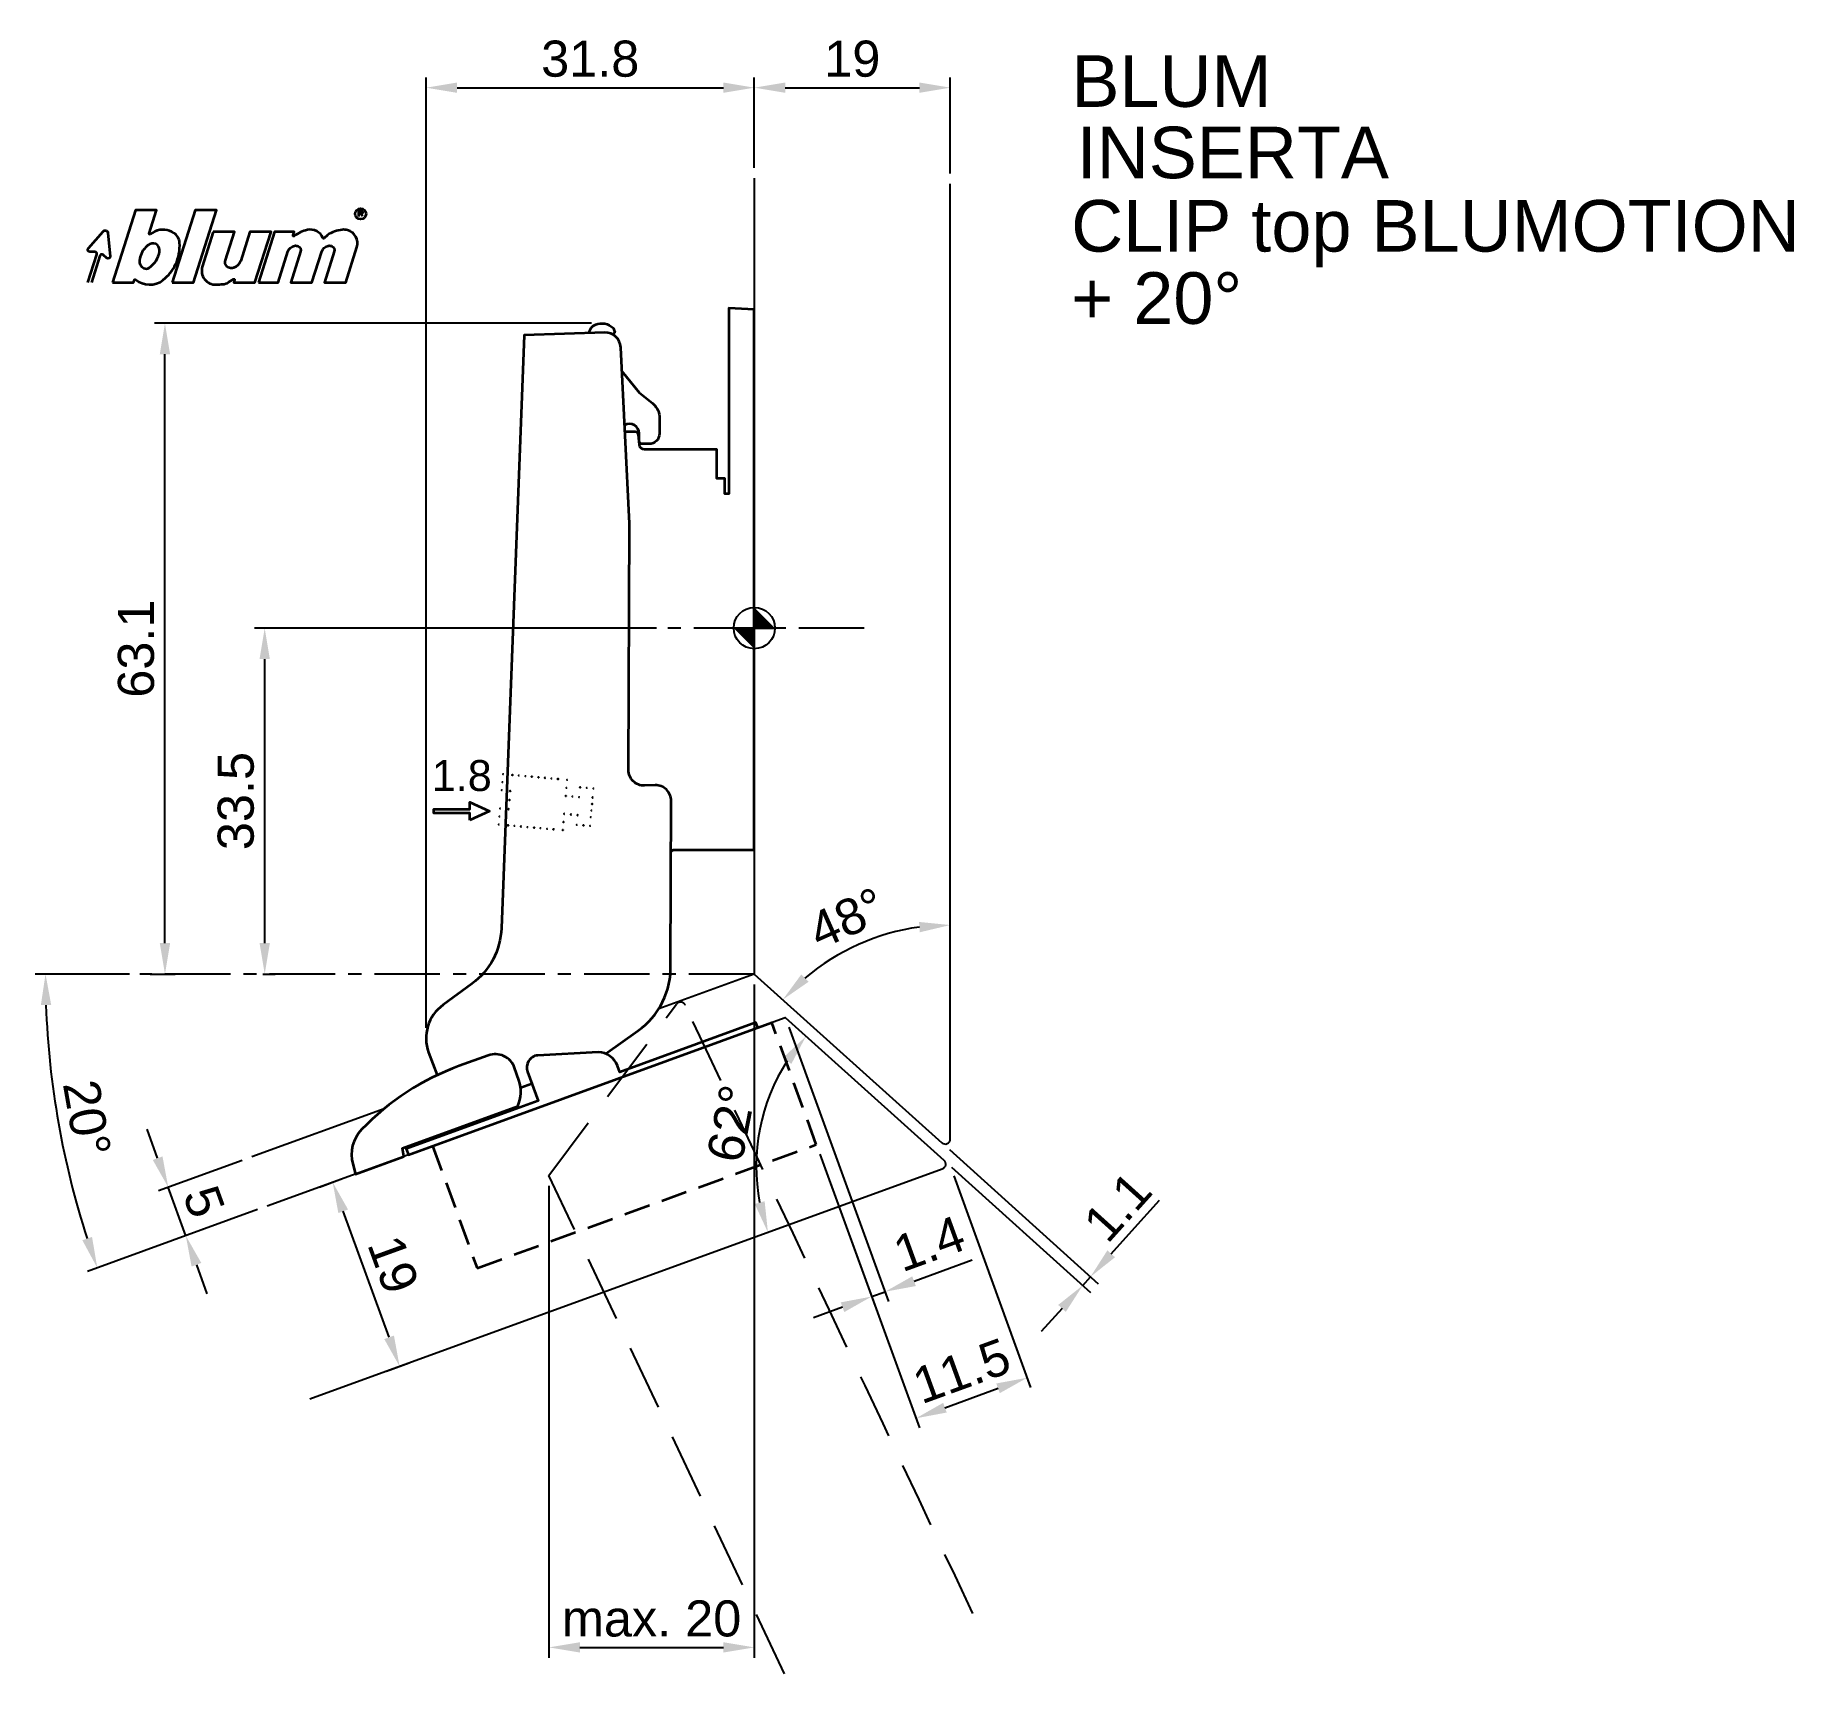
# Model space of a CAD drawing. Extents: x -70 to 101, y -101 to 57.
import ezdxf

# ---------------------------------------------------------------- set-up
doc = ezdxf.new("R2010")
doc.units = 0
doc.header["$PDMODE"] = 35
doc.header["$PDSIZE"] = 5
doc.linetypes.add('MITTE', pattern=[50.8, 31.75, -6.35, 6.35, -6.35])
doc.linetypes.add('STRICHLINIE', pattern=[19.05, 12.7, -6.35])
doc.layers.get('Defpoints').update_dxf_attribs({"linetype": 'CONTINUOUS'})
doc.layers.add('1', color=2, linetype='CONTINUOUS')
doc.layers.add('5', color=1, linetype='CONTINUOUS')
doc.layers.add('6', color=3, linetype='CONTINUOUS', lineweight=35)
doc.styles.add('Beschlag', font='ARIAL.TTF')
doc.dimstyles.new('Beschlag', dxfattribs={"dimtxt": 3.5, "dimasz": 3, "dimexe": 1, "dimexo": 1, "dimgap": 1, "dimtad": 1, "dimdec": 1, "dimdsep": 46, "dimtxsty": 'Beschlag', "dimcen": 2, "dimclrd": 256, "dimclre": 256, "dimclrt": 256, "dimadec": 1, "dimazin": 2, "dimtfac": 0.71, "dimtdec": 1, "dimtix": 1, "dimtmove": 2, "dimatfit": 0, "dimfxl": 0, "dimtolj": 1, "dimlwd": -1, "dimlwe": -1, "dimarcsym": 0})

# ---------------------------------------------------------------- blocks, each defined once
blk = doc.blocks.new('NullPunkt')
at = {"layer": '5'}
for points in [[(0, 2), (0, -2)], [(-2, 0), (2, 0)]]:
    blk.add_lwpolyline(points, dxfattribs=at)
blk.add_circle((0, 0), 2, dxfattribs=at)
for points in [[(0, 0), (-2, 0), (0, 2)], [(0, 0), (2, 0), (0, -2)]]:
    blk.add_solid(points, dxfattribs=at)
blk = doc.blocks.new('*D1')
at = {"layer": '1'}
for p, q in [((-60.59, -33.53), (-69.72, -33.53)), ((-48.16, -56.35), (-64.64, -62.35))]:
    blk.add_line(p, q, dxfattribs=at)
blk.add_arc((14.58, -33.53), 83.31, 182.0634, 197.9289, dxfattribs=at)
for points in [[(-69.17, -36.53), (-68.17, -36.52), (-68.72, -33.53)], [(-64.21, -59.01), (-65.15, -59.33), (-63.7, -62.01)]]:
    blk.add_solid(points, dxfattribs=at)
at = {"layer": 'Defpoints', "color": 0}
for p in [(-59.59, -33.53), (0, -33.53), (3, -37.74), (-68.16, -43.19), (-47.22, -56.01)]:
    blk.add_point(p, dxfattribs=at)
at = {"layer": '1', "insert": (-64.71, -47.5), "char_height": 3.5, "attachment_point": 5, "rotation": 279.9961, "style": 'Beschlag'}
blk.add_mtext('\\A1;20°', dxfattribs=at)
blk = doc.blocks.new('*D2')
at = {"layer": '1'}
for p, q in [((-9.48, 0), (-48.47, 0)), ((-47.47, -30.53), (-47.47, -3)), ((-47.65, -33.53), (-46.47, -33.53))]:
    blk.add_line(p, q, dxfattribs=at)
for points in [[(-47.97, -3), (-46.97, -3), (-47.47, 0)], [(-47.97, -30.53), (-46.97, -30.53), (-47.47, -33.53)]]:
    blk.add_solid(points, dxfattribs=at)
at = {"layer": 'Defpoints', "color": 0}
for p in [(-47.47, 0), (-8.48, 0), (-48.65, -33.53)]:
    blk.add_point(p, dxfattribs=at)
at = {"layer": '1', "insert": (-50.26, -16.76), "char_height": 3.5, "attachment_point": 5, "rotation": 90, "style": 'Beschlag'}
blk.add_mtext('\\A1;33.5', dxfattribs=at)
blk = doc.blocks.new('*D3')
at = {"layer": '1'}
for p, q in [((-15.79, 29.54), (-58.14, 29.54)), ((-57.14, -30.53), (-57.14, 26.54)), ((-58.59, -33.53), (-56.14, -33.53))]:
    blk.add_line(p, q, dxfattribs=at)
for points in [[(-57.64, 26.54), (-56.64, 26.54), (-57.14, 29.54)], [(-57.64, -30.53), (-56.64, -30.53), (-57.14, -33.53)]]:
    blk.add_solid(points, dxfattribs=at)
at = {"layer": 'Defpoints', "color": 0}
for p in [(-57.14, 29.54), (-14.79, 29.54), (-59.59, -33.53)]:
    blk.add_point(p, dxfattribs=at)
at = {"layer": '1', "insert": (-59.93, -1.99), "char_height": 3.5, "attachment_point": 5, "rotation": 90, "style": 'Beschlag'}
blk.add_mtext('\\A1;63.1', dxfattribs=at)
blk = doc.blocks.new('*D4')
at = {"layer": '1'}
for p, q in [((-31.82, -38.75), (-31.82, 53.38)), ((0, 44.62), (0, 53.38)), ((-28.82, 52.38), (-3, 52.38))]:
    blk.add_line(p, q, dxfattribs=at)
for points in [[(-28.82, 52.88), (-28.82, 51.88), (-31.82, 52.38)], [(-3, 52.88), (-3, 51.88), (0, 52.38)]]:
    blk.add_solid(points, dxfattribs=at)
at = {"layer": 'Defpoints', "color": 0}
for p in [(0, 52.38), (0, 43.62), (-31.82, -39.75)]:
    blk.add_point(p, dxfattribs=at)
at = {"layer": '1', "insert": (-15.91, 55.17), "char_height": 3.5, "attachment_point": 5, "style": 'Beschlag'}
blk.add_mtext('\\A1;31.8', dxfattribs=at)
blk = doc.blocks.new('*D5')
at = {"layer": '1'}
for p, q in [((0, 44.62), (0, 53.38)), ((19, 44.07), (19, 53.38)), ((3, 52.38), (16, 52.38))]:
    blk.add_line(p, q, dxfattribs=at)
for points in [[(3, 52.88), (3, 51.88), (0, 52.38)], [(16, 52.88), (16, 51.88), (19, 52.38)]]:
    blk.add_solid(points, dxfattribs=at)
at = {"layer": 'Defpoints', "color": 0}
for p in [(19, 52.38), (0, 43.62), (19, 43.07)]:
    blk.add_point(p, dxfattribs=at)
at = {"layer": '1', "insert": (9.5, 55.17), "char_height": 3.5, "attachment_point": 5, "style": 'Beschlag'}
blk.add_mtext('\\A1;19', dxfattribs=at)
blk = doc.blocks.new('*D6')
at = {"layer": '1'}
for p, q in [((0, -34.53), (0, -99.79)), ((-19.91, -54.05), (-19.91, -99.79)), ((-16.91, -98.79), (-3, -98.79))]:
    blk.add_line(p, q, dxfattribs=at)
for points in [[(-16.91, -98.29), (-16.91, -99.29), (-19.91, -98.79)], [(-3, -98.29), (-3, -99.29), (0, -98.79)]]:
    blk.add_solid(points, dxfattribs=at)
at = {"layer": 'Defpoints', "color": 0}
for p in [(0, -33.53), (-19.91, -53.05), (0, -98.79)]:
    blk.add_point(p, dxfattribs=at)
at = {"layer": '1', "insert": (-9.96, -96.01), "char_height": 3.5, "attachment_point": 5, "style": 'Beschlag'}
blk.add_mtext('\\A1;max. 20', dxfattribs=at)
blk = doc.blocks.new('*D7')
at = {"layer": '1'}
for p, q in [((-42.17, -54.17), (-39.94, -53.36)), ((-35.41, -68.74), (-39.86, -56.52)), ((-35.66, -72.02), (-33.45, -71.22))]:
    blk.add_line(p, q, dxfattribs=at)
for points in [[(-39.39, -56.35), (-40.33, -56.7), (-40.88, -53.71)], [(-34.94, -68.57), (-35.88, -68.91), (-34.39, -71.56)]]:
    blk.add_solid(points, dxfattribs=at)
at = {"layer": 'Defpoints', "color": 0}
for p in [(-43.11, -54.52), (-40.88, -53.71), (-36.6, -72.37)]:
    blk.add_point(p, dxfattribs=at)
at = {"layer": '1', "insert": (-35.01, -61.68), "char_height": 3.5, "attachment_point": 5, "rotation": 289.9922, "style": 'Beschlag'}
blk.add_mtext('\\A1;19', dxfattribs=at)
blk = doc.blocks.new('*D8')
at = {"layer": '1'}
for p, q in [((-57.85, -51.38), (-58.88, -48.56)), ((-49.66, -51.59), (-57.76, -54.54)), ((-55.12, -58.89), (-56.82, -54.2)), ((-48.16, -56.35), (-56.06, -59.23)), ((-54.09, -61.7), (-53.07, -64.52))]:
    blk.add_line(p, q, dxfattribs=at)
for points in [[(-57.38, -51.21), (-58.32, -51.55), (-56.82, -54.2)], [(-53.62, -61.53), (-54.56, -61.88), (-55.12, -58.89)]]:
    blk.add_solid(points, dxfattribs=at)
at = {"layer": 'Defpoints', "color": 0}
for p in [(-48.72, -51.25), (-56.82, -54.2), (-47.22, -56.01)]:
    blk.add_point(p, dxfattribs=at)
at = {"layer": '1', "insert": (-53.36, -55.59), "char_height": 3.5, "attachment_point": 5, "rotation": 289.9922, "style": 'Beschlag'}
blk.add_mtext('\\A1;5', dxfattribs=at)
blk = doc.blocks.new('*D9')
at = {"layer": '1'}
for p, q in [((3.34, -38.68), (13.01, -65.26)), ((6.35, -50.99), (11.71, -65.73)), ((15.49, -63.3), (18.3, -62.27)), ((11.37, -64.79), (12.67, -64.32)), ((8.55, -65.82), (5.73, -66.85))]:
    blk.add_line(p, q, dxfattribs=at)
for points in [[(15.31, -62.83), (15.66, -63.77), (12.67, -64.32)], [(8.38, -65.35), (8.72, -66.29), (11.37, -64.79)]]:
    blk.add_solid(points, dxfattribs=at)
at = {"layer": 'Defpoints', "color": 0}
for p in [(3, -37.74), (6.01, -50.05), (12.67, -64.32)]:
    blk.add_point(p, dxfattribs=at)
at = {"layer": '1', "insert": (16.94, -59.65), "char_height": 3.5, "attachment_point": 5, "rotation": 19.9922, "style": 'Beschlag'}
blk.add_mtext('\\A1;1.4', dxfattribs=at)
blk = doc.blocks.new('*D10')
at = {"layer": '1'}
for p, q in [((6.35, -50.99), (16, -77.52)), ((19.33, -53.08), (26.79, -73.6)), ((18.48, -75.56), (23.63, -73.68))]:
    blk.add_line(p, q, dxfattribs=at)
for points in [[(23.46, -73.21), (23.8, -74.15), (26.45, -72.66)], [(18.31, -75.09), (18.65, -76.03), (15.66, -76.59)]]:
    blk.add_solid(points, dxfattribs=at)
at = {"layer": 'Defpoints', "color": 0}
for p in [(6.01, -50.05), (18.99, -52.14), (26.45, -72.66)]:
    blk.add_point(p, dxfattribs=at)
at = {"layer": '1', "insert": (20.1, -72), "char_height": 3.5, "attachment_point": 5, "rotation": 19.9922, "style": 'Beschlag'}
blk.add_mtext('\\A1;11.5', dxfattribs=at)
blk = doc.blocks.new('*D11')
at = {"layer": '1'}
blk.add_arc((19, -50.63), 21.86, 97.8703, 130.1297, dxfattribs=at)
for points in [[(15.97, -28.48), (16.04, -29.48), (19, -28.78)], [(5.26, -34.28), (4.56, -33.56), (2.76, -36.01)]]:
    blk.add_solid(points, dxfattribs=at)
at = {"layer": 'Defpoints', "color": 0}
for p in [(19, 43.07), (12.98, -29.62), (0, -33.53), (18.17, -49.88), (19, -49.51)]:
    blk.add_point(p, dxfattribs=at)
at = {"layer": '1', "insert": (8.98, -28.12), "char_height": 3.5, "attachment_point": 5, "rotation": 24, "style": 'Beschlag'}
blk.add_mtext('\\A1;48°', dxfattribs=at)
blk = doc.blocks.new('*D12')
at = {"layer": '1'}
blk.add_arc((18.99, -52.14), 18.81, 147.1496, 190.8426, dxfattribs=at)
for points in [[(2.79, -41.64), (3.59, -42.24), (5.01, -39.56)], [(1, -55.55), (0.04, -55.81), (1.32, -58.57)]]:
    blk.add_solid(points, dxfattribs=at)
at = {"layer": 'Defpoints', "color": 0}
for p in [(3, -37.74), (1.47, -45.3), (18.21, -52.43), (18.37, -51.58), (-43.11, -74.73)]:
    blk.add_point(p, dxfattribs=at)
at = {"layer": '1', "insert": (-2.21, -48.02), "char_height": 3.5, "attachment_point": 5, "rotation": 78.9961, "style": 'Beschlag'}
blk.add_mtext('\\A1;62°', dxfattribs=at)
blk = doc.blocks.new('Logo_BLUM')
at = {"layer": '6', "color": 20, "linetype": 'Continuous'}
for points in [[(2.39, 0), (4.43, 0), (4.52, 0.26, -0.512391), (4.62, 0.29, 0.357881), (7.3, 0.25, 0.116336), (8.5, 1.76, 0.127435), (8.89, 3.85, 0.227045), (8.36, 4.79, 0.273775), (6.5, 4.93), (6.04, 4.67, -0.689828), (5.94, 4.76), (6.65, 7), (4.61, 7)], [(16.53, 0), (18.44, 0), (19.39, 3, -0.282196), (20.04, 3.56, -0.141376), (20.38, 3.52, -0.3938), (20.62, 2.99), (19.67, 0), (21.72, 0), (22.67, 3, -0.282189), (23.31, 3.56, -0.141385), (23.65, 3.52, -0.393792), (23.89, 2.99), (22.94, 0), (24.99, 0), (26.07, 3.42, 0.424526), (25.18, 5.07, 0.098115), (24.64, 5.11, 0.114777), (23.24, 4.6), (22.89, 4.28, -0.522588), (22.79, 4.31, 0.36711), (21.28, 5.09, 0.102012), (20, 4.5, -0.748324), (19.89, 4.58), (20, 4.9), (18.08, 4.9)], [(5.59, 3.39, 0.16703), (4.99, 2.14, 0.322673), (5.41, 1.39, 0.260102), (5.93, 1.42, 0.211929), (6.95, 3, 0.250706), (6.73, 3.62, 0.316796), (6.01, 3.72, 0.086595)], [(12.15, 4.9), (11.09, 1.53, 0.527578), (12.44, -0.2, -0.003338), (13.06, -0.17, 0.131781), (13.63, 0.02), (14.12, 0.32, -0.706223), (14.22, 0.24), (14.15, 0), (16.19, 0), (17.75, 4.9), (15.7, 4.9), (14.81, 2.11, -0.253672), (14.11, 1.42, -0.127823), (13.72, 1.42, -0.447747), (13.33, 2.15), (14.2, 4.9)]]:
    blk.add_lwpolyline(points, format="xyb", close=True, dxfattribs=at)
blk.add_lwpolyline([(8.18, 0), (10.23, 0), (12.45, 7), (10.4, 7)], close=True, dxfattribs=at)
for points in [[(26.26, 6.4), (26.26, 6.9), (26.52, 6.9, -0.975005), (26.53, 6.67, 0.014563), (26.45, 6.67), (26.26, 6.67), (26.45, 6.67), (26.52, 6.6), (26.57, 6.53), (26.62, 6.42)], [(0, 0), (0.86, 2.7, 0.480207), (0.67, 2.98), (0.19, 2.97, -0.689229), (0.05, 3.33), (1.49, 4.95, -0.685285), (1.94, 4.79), (2.15, 2.54, -0.636083), (1.84, 2.36), (1.47, 2.68, 0.560356), (1.16, 2.59), (0.34, 0)]]:
    blk.add_lwpolyline(points, format="xyb", dxfattribs=at)
blk.add_circle((26.44, 6.65), 0.527, dxfattribs=at)
blk = doc.blocks.new('*D14')
at = {"layer": '1'}
for p, q in [((18.91, -50.55), (33.33, -63.54)), ((19.11, -52.25), (32.58, -64.38)), ((34.6, -60.64), (36.61, -58.41)), ((31.84, -63.71), (32.59, -62.87)), ((29.83, -65.94), (27.82, -68.17))]:
    blk.add_line(p, q, dxfattribs=at)
for points in [[(34.23, -60.31), (34.97, -60.98), (32.59, -62.87)], [(29.46, -65.6), (30.2, -66.27), (31.84, -63.71)]]:
    blk.add_solid(points, dxfattribs=at)
at = {"layer": 'Defpoints', "color": 0}
for p in [(18.17, -49.88), (18.37, -51.58), (32.59, -62.87)]:
    blk.add_point(p, dxfattribs=at)
at = {"layer": '1', "insert": (35.21, -56.07), "char_height": 3.5, "attachment_point": 5, "rotation": 48, "style": 'Beschlag'}
blk.add_mtext('\\A1;1.1', dxfattribs=at)
blk = doc.blocks.new('Seitliche Verstellung')
at = {"layer": '6'}
for centre in [(0, 4.9), (0, 4.12), (0.9, 4.9), (1.53, 4.9), (2.17, 4.9), (2.8, 4.9), (3.44, 4.9), (4.07, 4.9), (4.71, 4.9), (5.34, 4.9), (6.24, 4.9), (6.24, 4.12), (7.54, 4.28), (8.19, 4.28), (8.84, 3.41), (8.84, 4.28), (0, 3.34), (0.83, 3.34), (0.83, 2.46), (6.24, 3.33), (6.89, 3.33), (7.54, 3.33), (8.84, 2.77), (8.84, 2.14), (0, 1.56), (0, 0.78), (0, 0), (0.83, 1.56), (0.9, 0), (1.53, 0), (2.17, 0), (2.8, 0), (3.44, 0), (4.07, 0), (4.71, 0), (5.34, 0), (6.24, 1.58), (6.24, 0.79), (6.24, 0.01), (6.89, 1.58), (7.54, 1.58), (7.54, 0.63), (8.19, 0.64), (8.84, 1.5), (8.84, 0.64)]:
    blk.add_circle(centre, 0.00604, dxfattribs=at)

msp = doc.modelspace()

# ---------------------------------------------------------------- linework, layer by layer
at = {"layer": '1'}
for p, q in [((36.61, -58.41), (39.28, -55.44)), ((18.3, -62.27), (21.12, -61.24))]:
    msp.add_line(p, q, dxfattribs=at)
at = {"layer": '5', "linetype": 'MITTE', "ltscale": 0.2}
msp.add_line((10.66, 0), (-8.48, 0), dxfattribs=at)
at = {"layer": '5'}
for p, q in [((0, -33.53), (-9.26, -36.9)), ((-35.89, -46.58), (-48.72, -51.25))]:
    msp.add_line(p, q, dxfattribs=at)
for points in [[(0, 43.62), (0, -33.53), (18.17, -49.88, 0.649403), (19, -49.51), (19, 43.07)], [(-47.22, -56.01), (3, -37.74), (18.37, -51.58, -0.565838), (18.21, -52.43), (-43.11, -74.73)]]:
    msp.add_lwpolyline(points, format="xyb", dxfattribs=at)
at = {"layer": '5', "linetype": 'MITTE', "ltscale": 0.2}
msp.add_lwpolyline([(0, -33.53), (-59.59, -33.53)], dxfattribs=at)
at = {"layer": '5', "linetype": 'STRICHLINIE', "ltscale": 0.5}
msp.add_lwpolyline([(2.94, -101.35), (-19.91, -53.05), (-19.91, -53.05), (-7.55, -36.45, -0.565815), (-6.7, -36.54, -0.000003), (21.2, -95.52, -4.187258)], format="xyb", dxfattribs=at)
at = {"layer": '6'}
msp.add_line((-21.57, -44.18), (-22.65, -44.57), dxfattribs=at)
for points in [[(-8.08, -21.64), (-7.83, -21.5), (0, -21.5), (0, 30.87), (-2.48, 31), (-2.48, 13), (-2.85, 13), (-2.85, 14.5), (-3.65, 14.5), (-3.65, 17.3), (-10.64, 17.3, -0.388875), (-11.14, 17.76), (-11.23, 18.73, 0.396152), (-11.54, 19.01), (-12.55, 19.01)], [(-16, 28.59, -0.279464), (-15.38, 29.42, -0.299266), (-13.7, 29.1), (-13.52, 28.68), (-13.7, 28.5), (-13.5, 28.3)], [(-14.42, -41.25), (-11.3, -39.04, 0.253891), (-8.12, -32.6), (-8.06, -16.74, 0.424475), (-9.61, -15.23), (-10.65, -15.27, -0.424475), (-12.2, -13.76), (-12.11, 10.15), (-12.95, 27.21, 0.409111), (-14.49, 28.64), (-22.31, 28.39), (-24.52, -29.09, -0.229031), (-27.38, -34.47), (-30.18, -36.52, 0.334595), (-31.58, -41.13), (-30.76, -43.34)], [(-12.83, 24.91), (-11.15, 22.84), (-9.88, 21.8, -0.198988), (-9.2, 20.55), (-9.2, 18.85, -0.414108), (-10.2, 17.85), (-10.85, 17.85, -0.41444), (-11.15, 18.15), (-11.15, 18.85, 0.577234), (-12.58, 19.67, 0.405784)], [(0.33, -38.71), (0.16, -38.24), (-13.04, -43.05), (-13.27, -42.43, 0.312987), (-15.13, -41.11), (-21, -41.41, 0.486363), (-21.99, -43.01), (-20.97, -45.83), (-20.97, -45.83), (-33.75, -50.48), (-33.54, -51.04), (1.7, -38.21)]]:
    msp.add_lwpolyline(points, format="xyb", dxfattribs=at)
msp.add_lwpolyline([(-27.59, -18.63), (-27.59, -17.93), (-31.08, -17.93), (-31.08, -17.56), (-27.59, -17.56), (-27.59, -16.86), (-25.69, -17.75)], close=True, dxfattribs=at)
at = {"layer": '6', "linetype": 'STRICHLINIE', "ltscale": 0.2}
msp.add_lwpolyline([(-31.19, -50.19), (-26.88, -62.03), (6.01, -50.05), (1.7, -38.21)], dxfattribs=at)
at = {"layer": '6', "flags": 128}
msp.add_lwpolyline([(-23.24, -42.61, 0.414214), (-25.8, -41.41), (-28.61, -42.43, 0.114125), (-38.08, -48.61, 0.262579), (-38.94, -51.94), (-38.68, -52.91), (-33.98, -51.2), (-34.12, -50.4), (-22.94, -46.33, 0.191102), (-22.82, -43.83), (-23.24, -42.61)], format="xyb", dxfattribs=at)

# ---------------------------------------------------------------- block references
at = {"layer": '5', "rotation": 90}
msp.add_blockref('NullPunkt', (0, 0), dxfattribs=at)
at = {"layer": '6'}
msp.add_blockref('Logo_BLUM', (-64.61, 33.5), dxfattribs=at)
at = {"layer": '6', "rotation": 355}
msp.add_blockref('Seitliche Verstellung', (-24.78, -19.04), dxfattribs=at)

# ---------------------------------------------------------------- texts
at = {"layer": '1', "linetype": 'Continuous', "style": 'Beschlag'}
for s, p in [('BLUM', (30.74, 50.52)), ('CLIP top BLUMOTION', (30.72, 36.49)), ('+ 20%%D', (30.72, 29.49))]:
    msp.add_text(s, height=5, dxfattribs=at).set_placement(p)
at = {"layer": '1', "attachment_point": 1, "style": 'Beschlag'}
for s, insert, char_height, width in [('INSERTA', (31.26, 48.6), 5, 110.7908), ('1.8', (-31.28, -12.79), 3, 7.1)]:
    msp.add_mtext(s, dxfattribs=dict(at, insert=insert, char_height=char_height, width=width))

# ---------------------------------------------------------------- dimensions: what is measured, and where the dimension line sits
at = {"layer": '1'}
for base, p1, p2, angle, picture, middle in [((0, 52.38), (-31.82, -39.75), (0, 43.62), 180, '*D4', (-15.91, 55.17)), ((19, 52.38), (0, 43.62), (19, 43.07), 180, '*D5', (9.5, 55.17)), ((-57.14, 29.54), (-59.59, -33.53), (-14.79, 29.54), 90, '*D3', (-59.93, -1.99)), ((-47.47, 0), (-48.65, -33.53), (-8.48, 0), 90, '*D2', (-50.26, -16.76)), ((-56.82, -54.2), (-47.22, -56.01), (-48.72, -51.25), 109.9922, '*D8', (-53.36, -55.59)), ((26.45, -72.66), (6.01, -50.05), (18.99, -52.14), 19.9922, '*D10', (20.1, -72)), ((-40.88, -53.71), (-36.6, -72.37), (-43.11, -54.52), 109.9922, '*D7', (-35.01, -61.68))]:
    dim = msp.add_linear_dim(base=base, p1=p1, p2=p2, angle=angle, dimstyle='Beschlag', dxfattribs=at)
    dim.commit()
    dim.dimension.update_dxf_attribs({"geometry": picture, "text_midpoint": middle})
for base, line1, line2, picture, middle in [((12.98, -29.62), ((19, -49.51), (19, 43.07)), ((0, -33.53), (18.17, -49.88)), '*D11', (8.98, -28.12)), ((-68.16, -43.19), ((-47.22, -56.01), (3, -37.74)), ((0, -33.53), (-59.59, -33.53)), '*D1', (-64.71, -47.5)), ((1.47, -45.3), ((18.21, -52.43), (-43.11, -74.73)), ((3, -37.74), (18.37, -51.58)), '*D12', (-2.21, -48.02))]:
    dim = msp.add_angular_dim_2l(base=base, line1=line1, line2=line2, dimstyle='Beschlag', dxfattribs=at)
    dim.commit()
    dim.dimension.update_dxf_attribs({"geometry": picture, "text_midpoint": middle})
dim = msp.add_linear_dim(base=(0, -98.79), p1=(-19.91, -53.05), p2=(0, -33.53), angle=180, text='max. 20', dimstyle='Beschlag', dxfattribs=at)
dim.commit()
dim.dimension.update_dxf_attribs({"geometry": '*D6', "text_midpoint": (-9.96, -96.01)})
for base, p1, p2, angle, picture, middle in [((12.67, -64.32), (6.01, -50.05), (3, -37.74), 19.9922, '*D9', (16.94, -59.65)), ((32.59, -62.87), (18.37, -51.58), (18.17, -49.88), 48, '*D14', (35.21, -56.07))]:
    dim = msp.add_linear_dim(base=base, p1=p1, p2=p2, angle=angle, dimstyle='Beschlag', dxfattribs=at)
    dim.commit()
    dim.dimension.update_dxf_attribs({"geometry": picture, "text_midpoint": middle, "dimtype": 160})

doc.saveas('drawing.dxf')
